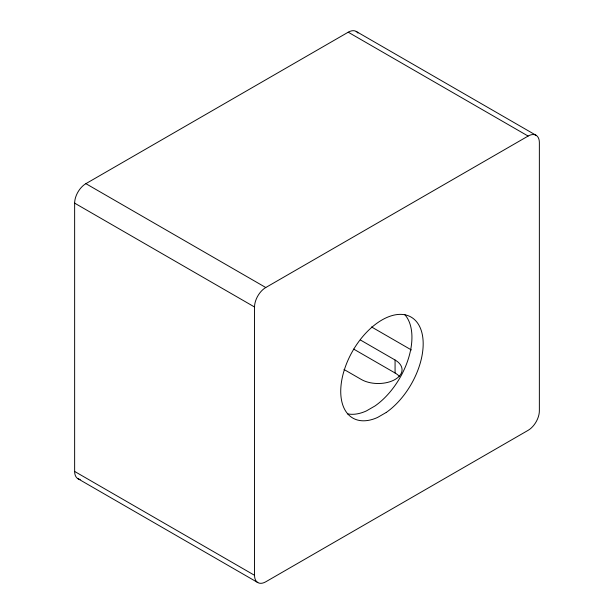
<?xml version="1.0" encoding="UTF-8"?>
<svg xmlns="http://www.w3.org/2000/svg" width="614" height="614" viewBox="0 0 614 614"><rect width="100%" height="100%" fill="white"/><g stroke="black" fill="none" stroke-linecap="round" stroke-linejoin="round"><path stroke-width="0.92" d="M80.265 479.442A15.903 9.179 -60 0 1 74.639 471.445L74.639 203.142A15.903 9.179 -60 0 1 85.883 183.663L348.222 32.204A15.903 9.179 -60 0 1 357.962 33.079M254.534 575.303L254.534 307A15.903 9.179 -60 0 1 265.778 287.521L528.117 136.062A15.903 9.179 -60 0 1 539.361 142.555L539.361 410.858A15.903 9.179 -60 0 1 528.117 430.337L265.778 581.796A15.903 9.179 -60 0 1 254.534 575.303L74.639 471.445M356.174 31.421L536.068 135.28M348.222 32.204L528.117 136.062M371.524 326.94L411.388 349.957M360.387 339.987L395.071 360.011A23.854 13.769 0 0 1 395.071 379.483A23.854 13.769 0 0 1 361.339 379.483L344.001 369.474M85.883 183.663L265.778 287.521M353.702 349.113L395.071 372.997A23.854 13.769 0 0 1 399.461 376.482M74.639 203.142L254.534 307M77.932 478.72L257.826 582.579M395.071 360.011L395.071 372.997M404.68 314.514A58.299 33.663 -60 0 1 375.024 405.946L366.404 410.919A58.299 33.663 -60 0 1 347.363 413.805M386.26 412.439L377.648 417.413A58.299 33.663 -60 0 1 346.994 362.544A58.299 33.663 -60 0 1 416.914 322.173A58.299 33.663 -60 0 1 386.26 412.439"/></g></svg>
